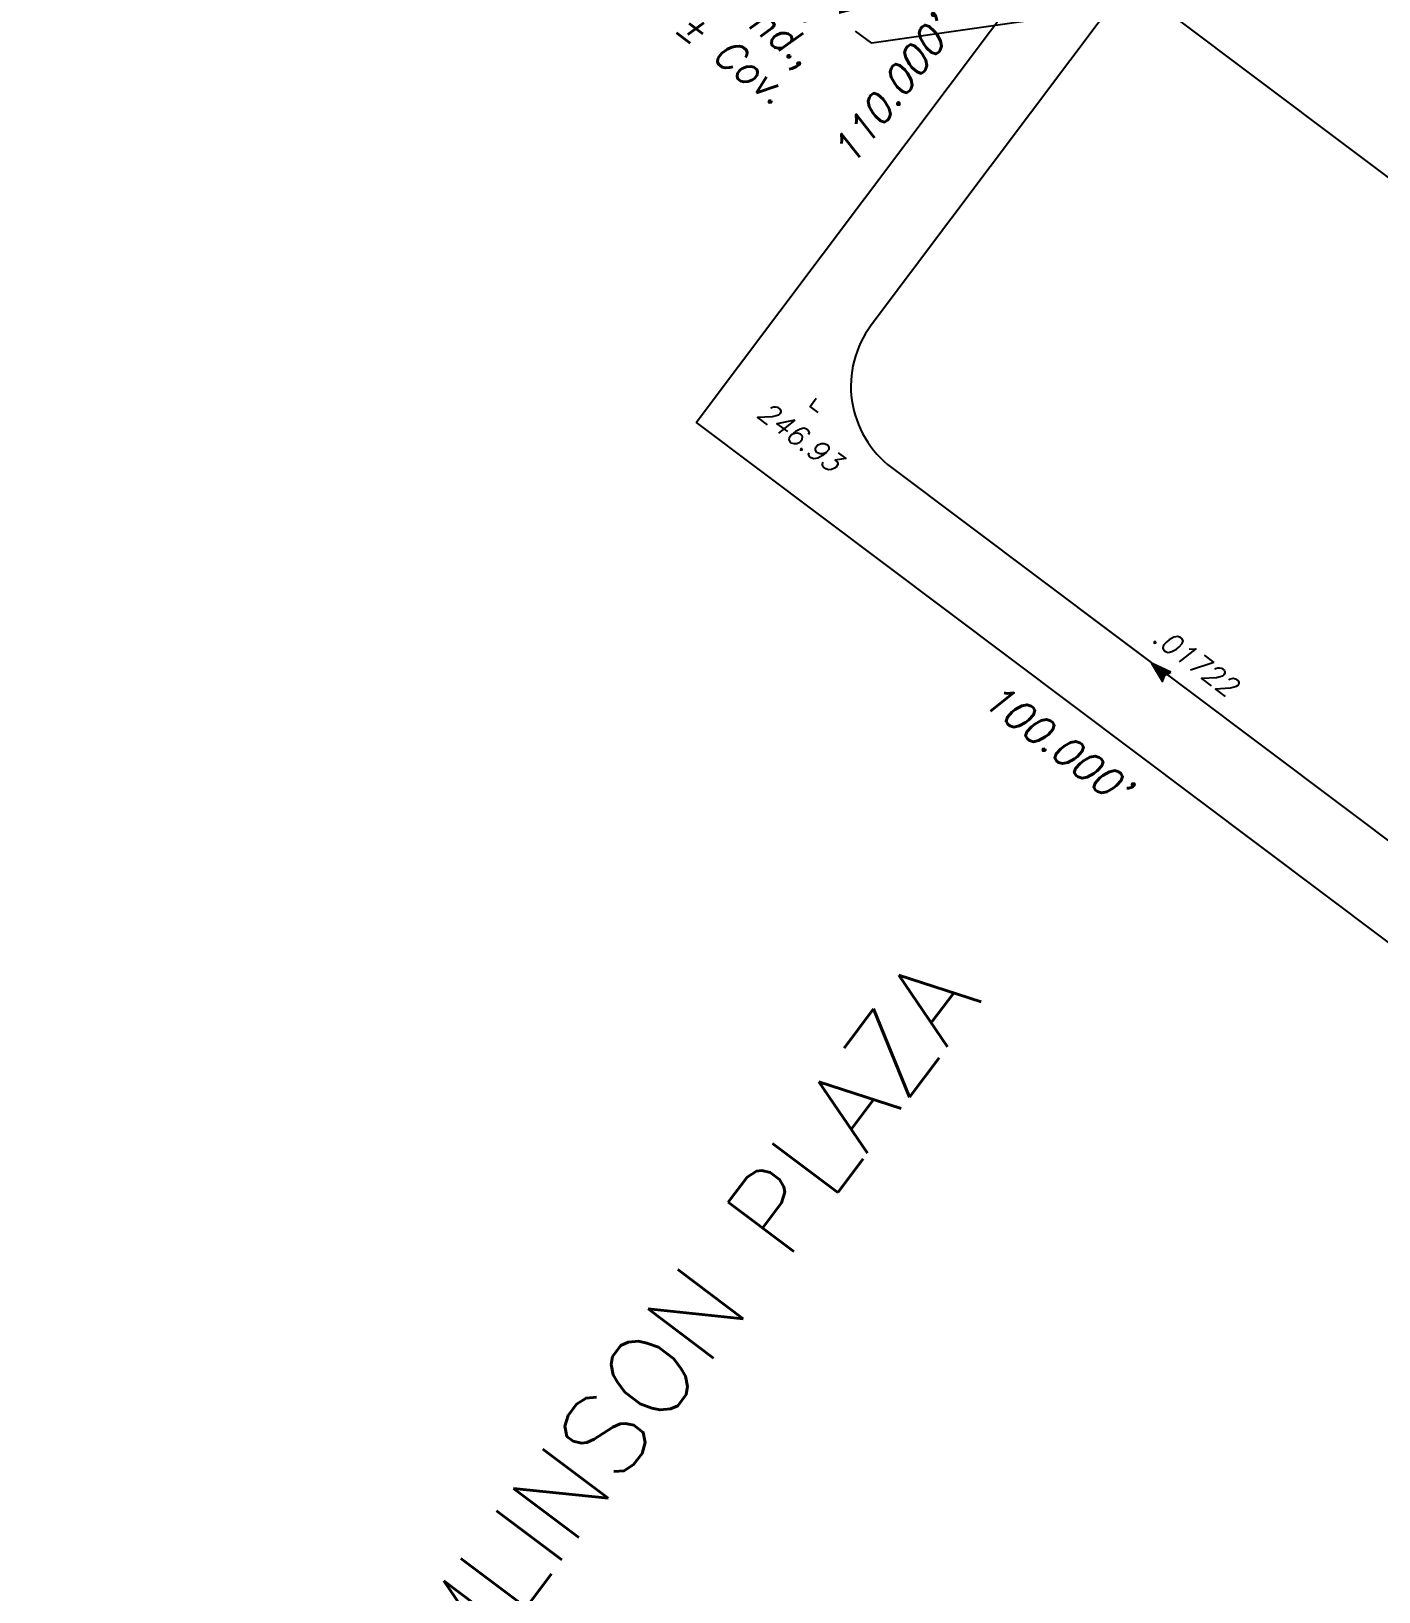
# Model space of a CAD drawing. Header units: feet. Extents: x 2726195 to 2731460, y 295075 to 297838.
# Drawn here: x 2728361 to 2728493.7, y 297148.8 to 297302.5 of the extents above; entities that cross this region are included whole.
import ezdxf
from ezdxf import colors
from ezdxf.entities.mleader import LeaderData, LeaderLine
from ezdxf.math import Vec2, Vec3

# ---------------------------------------------------------------- set-up
doc = ezdxf.new("R2010")
doc.units = ezdxf.units.FT
doc.header["$MEASUREMENT"] = 0
doc.layers.get('Defpoints').update_dxf_attribs({"color": 8})
for name, color, linetype in [('EX-CURBLINE', 4, 'Continuous'), ('EX-HOUSELINE', 1, 'Continuous'), ('EX-SPOT ELEV-CITYPLAN', 2, 'Continuous'), ('EX-SW FLOW ARROW', 6, 'Continuous'), ('EX-TEXT-DIMS', 3, 'Continuous'), ('EX-TEXT-GAS-W2', 51, 'Continuous'), ('EX-TEXT-SEWER-W2', 70, 'Continuous'), ('EX-TEXT-SEWER-W3', 70, 'Continuous'), ('EX-TEXT-WATER-W2', 151, 'Continuous')]:
    doc.layers.add(name, color=color, linetype=linetype)
doc.layers.add('Sheet Boundry', color=5, linetype='Continuous', plot=False)
doc.styles.add('140', font='simplex.shx', dxfattribs={"oblique": 15, "height": 2.8})
doc.styles.add('60', font='simplex.shx', dxfattribs={"oblique": 15, "height": 0.6})
doc.styles.add('EX-100', font='simplex.shx', dxfattribs={"oblique": 15, "height": 0.1})
doc.styles.add('L200', font='simplex', dxfattribs={"height": 4})

# ---------------------------------------------------------------- blocks, each defined once
blk = doc.blocks.new('*U70')
at = {"layer": 'EX-SW FLOW ARROW'}
blk.add_hatch(color=256, dxfattribs=at).paths.add_polyline_path([(0, 0), (-0.122, 0.17), (-0.14, 0.105), (-0.197, 0.07)])
blk.add_lwpolyline([(-0.197, 0.07), (0, 0), (-0.122, 0.17), (-0.14, 0.105), (-0.197, 0.07)], dxfattribs=at)

msp = doc.modelspace()

# ---------------------------------------------------------------- linework, layer by layer
at = {"layer": 'EX-CURBLINE'}
msp.add_lwpolyline([(2728358.812, 297467.688), (2728495.919, 297364.697, -0.4142136), (2728498.505, 297346.495), (2728443.697, 297273.532, 0.4142136), (2728445.692, 297259.497), (2728496.988, 297220.964, 0.4142136), (2728511.024, 297222.958), (2728567.619, 297298.3, -0.4142136), (2728581.654, 297300.294), (2728720.34, 297196.116, -0.4142136), (2728722.927, 297177.914), (2728668.119, 297104.951, 0.4142136), (2728670.113, 297090.916), (2728721.409, 297052.383, 0.4142136), (2728735.445, 297054.377), (2728790.854, 297128.139, -0.4142136), (2728807.656, 297130.527), (2728945.562, 297026.934, -0.4142136), (2728947.949, 297010.133), (2728892.54, 296936.371, 0.4142136)], format="xyb", dxfattribs=at)
at = {"layer": 'EX-HOUSELINE'}
for points in [[(2728426.448, 297263.922), (2728492.676, 297352.087)], [(2728426.448, 297263.922), (2728506.598, 297203.714)]]:
    msp.add_lwpolyline(points, dxfattribs=at)
at = {"layer": 'EX-SPOT ELEV-CITYPLAN'}
msp.add_lwpolyline([(2728438.476, 297264.917), (2728437.676, 297265.517), (2728438.277, 297266.317)], dxfattribs=at)
at = {"layer": 'Sheet Boundry'}
msp.add_lwpolyline([(2728414.216, 297348.49), (2728853.967, 297018.158)], dxfattribs=at)

# ---------------------------------------------------------------- block references
at = {"layer": 'EX-SW FLOW ARROW', "xscale": 10, "yscale": 10, "zscale": 10, "rotation": 174.93117875705}
msp.add_blockref('*U70', (2728471.302, 297240.233), dxfattribs=at)

# ---------------------------------------------------------------- texts
at = {"layer": 'Defpoints', "color": 0, "style": 'L200'}
msp.add_text('TOMLINSON PLAZA', height=8.06011, rotation=53.09076, dxfattribs=at).set_placement((2728396.016, 297128.984))
at = {"layer": 'EX-SPOT ELEV-CITYPLAN', "style": '60', "oblique": 15}
for s, p in [('246.93', (2728432.283, 297264.572)), ('.01722', (2728471.218, 297242.468))]:
    msp.add_text(s, height=2, rotation=323.08687, dxfattribs=at).set_placement(p)
at = {"layer": 'EX-TEXT-DIMS', "style": '140', "oblique": 15}
for s, rotation, p in [("110.000'", 53.08687, (2728441.765, 297289.007)), ("100.000'", 323.08687, (2728454.368, 297236.304))]:
    msp.add_text(s, height=2.8, rotation=rotation, dxfattribs=at).set_placement(p)

# ---------------------------------------------------------------- leaders
at = {"layer": 'EX-TEXT-GAS-W2'}
ml = msp.add_multileader_mtext('Standard', dxfattribs=at)
ml.set_content('Gas 2", 3\'-6" Cov.', color=256, style='EX-100')
ml.set_leader_properties(color=256, linetype='ByLayer', lineweight=-1)
ml.build(insert=Vec2(0, 0))
ml.multileader.update_dxf_attribs({"dogleg_length": 0.1, "arrow_head_size": 2.8, "scale": 20})
ctx = ml.context
ctx.base_point, ctx.scale, ctx.char_height, ctx.arrow_head_size, ctx.plane_origin, ctx.plane_x_axis, ctx.plane_y_axis = Vec3(2728412.432, 297337.323), 20, 2.8, 2.8, Vec3(2728362.896, 297293.183), Vec3(0.7995471, -0.6006034), Vec3(0.6006034, 0.7995471)
ctx.text_align_type = 2
notes = []
notes.append((ctx, [(1, (1, 1, 0), (2728449.758, 297309.284), (-0.7995471, 0.6006034), 2, [(0, [(2728464.863, 297314.197)], 0, [])])]))
ctx.mtext.insert, ctx.mtext.text_direction, ctx.mtext.rotation, ctx.mtext.alignment, ctx.mtext.flow_direction = Vec3(2728447.56, 297313.019), Vec3(0.7995471, -0.6006034), -0.0238237, 3, 5
at = {"layer": 'EX-TEXT-SEWER-W2'}
ml = msp.add_multileader_mtext('Standard', dxfattribs=at)
ml.set_content('{\\Fromans|c0;\\Q17;Sewer 10" Dia. V.C.P. W/\\P18" Dia. R.C.P. SW Cond.,\\P7\'-6"%%P Cov.}', color=256, style='EX-100')
ml.set_leader_properties(color=256, linetype='ByLayer', lineweight=-1)
ml.build(insert=Vec2(0, 0))
ml.multileader.update_dxf_attribs({"dogleg_length": 0.1, "arrow_head_size": 2.8, "scale": 20})
ctx = ml.context
ctx.base_point, ctx.scale, ctx.char_height, ctx.arrow_head_size, ctx.plane_origin, ctx.plane_x_axis, ctx.plane_y_axis = Vec3(2728393.676, 297338.905), 20, 2.8, 2.8, Vec3(2728523.651, 297229.289), Vec3(0.7995471, -0.6006034), Vec3(0.6006034, 0.7995471)
ctx.text_align_type = 2
notes.append((ctx, [(1, (1, 1, 0), (2728443.752, 297301.289), (-0.7995471, 0.6006034), 2, [(0, [(2728475.467, 297305.835)], 0, [])])]))
ctx.mtext.insert, ctx.mtext.text_direction, ctx.mtext.rotation, ctx.mtext.alignment, ctx.mtext.flow_direction = Vec3(2728441.394, 297304.811), Vec3(0.7995471, -0.6006034), -0.0238237, 3, 5
at = {"layer": 'EX-TEXT-SEWER-W3'}
ml = msp.add_multileader_mtext('Standard', dxfattribs=at)
ml.set_content('{\\Fromans|c0;\\Q17;Sewer 12" Dia. V.C.P. W/ 48" Dia. R.C.P. SW Cond., 6\'-0"%%P Cov.}', color=256, style='EX-100')
ml.set_leader_properties(color=256, linetype='ByLayer', lineweight=-1)
ml.build(insert=Vec2(0, 0))
ml.multileader.update_dxf_attribs({"dogleg_length": 0.1, "arrow_head_size": 2.8, "scale": 20})
ctx = ml.context
ctx.base_point, ctx.scale, ctx.char_height, ctx.arrow_head_size, ctx.plane_origin, ctx.plane_x_axis, ctx.plane_y_axis = Vec3(2729255.931, 296993.065), 20, 2.8, 2.8, Vec3(2729402.76, 296789.927), Vec3(0.8801812, -0.4746378), Vec3(0.4746378, 0.8801812)
ctx.text_align_type = 2
notes.append((ctx, [(1, (1, 1, 0), (2729330.393, 296952.911), (-0.8801812, 0.4746378), 4.68, [(0, [(2729333.219, 296864.336)], 0, [])])]))
ctx.mtext.insert, ctx.mtext.text_direction, ctx.mtext.rotation, ctx.mtext.width, ctx.mtext.defined_height, ctx.mtext.alignment, ctx.mtext.flow_direction = Vec3(2729325.304, 296957.549), Vec3(0.8801812, -0.4746378), 0.1258793, 77.13793, 9.043, 3, 5
at = {"layer": 'EX-TEXT-WATER-W2'}
ml = msp.add_multileader_mtext('Standard', dxfattribs=at)
ml.set_content('Water 6", 4\'-0" Cov.', color=256, style='EX-100')
ml.set_leader_properties(color=256, linetype='ByLayer', lineweight=-1)
ml.build(insert=Vec2(0, 0))
ml.multileader.update_dxf_attribs({"dogleg_length": 0.1, "arrow_head_size": 2.8, "scale": 20})
ctx = ml.context
ctx.base_point, ctx.scale, ctx.char_height, ctx.arrow_head_size, ctx.plane_origin, ctx.plane_x_axis, ctx.plane_y_axis = Vec3(2728406.429, 297335.579), 20, 2.8, 2.8, Vec3(2728561.381, 297491.47), Vec3(0.7995471, -0.6006034), Vec3(0.6006034, 0.7995471)
ctx.text_align_type = 2
notes.append((ctx, [(0, (1, 1, 0), (2728446.755, 297305.287), (-0.7995471, 0.6006034), 2, [(0, [(2728466.862, 297312.695)], 0, [])])]))
ctx.mtext.insert, ctx.mtext.text_direction, ctx.mtext.rotation, ctx.mtext.alignment, ctx.mtext.flow_direction = Vec3(2728444.557, 297309.022), Vec3(0.7995471, -0.6006034), -0.0238237, 3, 5
for ctx, leaders in notes:
    for number, flags, end, landing, length, lines in leaders:
        leader = LeaderData()
        leader.index, (leader.has_last_leader_line, leader.has_dogleg_vector, leader.attachment_direction) = number, flags
        leader.last_leader_point, leader.dogleg_vector, leader.dogleg_length = Vec3(end), Vec3(landing), length
        for number, points, colour, breaks in lines:
            line = LeaderLine()
            line.index, line.vertices, line.color, line.breaks = number, Vec3.list(points), colors.encode_raw_color(colour), breaks
            leader.lines.append(line)
        ctx.leaders.append(leader)

doc.saveas('drawing.dxf')
